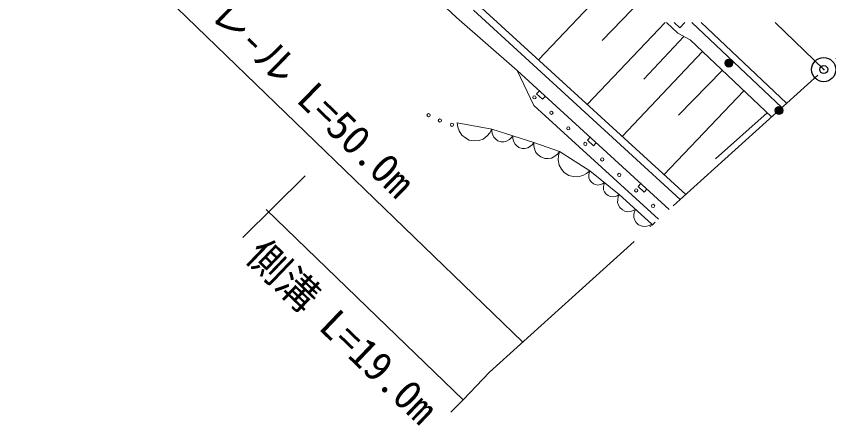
# Model space of a CAD drawing. Units: millimetres, scale not verified. Extents: x 40000 to 680000, y 20000 to 380000.
# Drawn here: x 168510 to 218540, y 253370 to 278566 of the extents above; entities that cross this region are included whole.
import ezdxf
from ezdxf.enums import TextEntityAlignment as Align

# ---------------------------------------------------------------- set-up
doc = ezdxf.new("R2010")
doc.units = ezdxf.units.MM
doc.header["$LTSCALE"] = 1000
doc.header["$PDMODE"] = 32
doc.header["$PDSIZE"] = 500
doc.linetypes.add('CHAIN', pattern=[18.5, 12, -1.5, 3.5, -1.5])
doc.linetypes.add('LONG_DASHED_DOTTED', pattern=[15.25, 12, -1.5, 0.25, -1.5])
for name, color, linetype, lineweight in [('M-BMK', 2, 'CHAIN', 13), ('M-BMK-LINE', 2, 'LONG_DASHED_DOTTED', 25), ('M-BMK-SRVR', 3, 'Continuous', 25), ('M-GBD', 7, 'Continuous', 13), ('M-STR-HTXT', 7, 'Continuous', 13)]:
    doc.layers.add(name, color=color, linetype=linetype, lineweight=lineweight)
doc.layers.add('M-OTRS', color=6, linetype='Continuous')
doc.styles.add('ＭＳ ゴシック', font='')
doc.styles.get('ＭＳ ゴシック').set_extended_font_data('MS Gothic')

msp = doc.modelspace()

# ---------------------------------------------------------------- linework, layer by layer
at = {"layer": 'M-BMK'}
msp.add_line((218233, 275285), (215236, 278179), dxfattribs=at)
at = {"layer": 'M-BMK-LINE'}
msp.add_line((197657, 256661), (244758, 299294), dxfattribs=at)
at = {"layer": 'M-BMK-SRVR'}
msp.add_circle((218233, 275285), 746, dxfattribs=at)
at = {"layer": 'M-GBD'}
for p, q in [((195620, 278499), (188295, 285453)), ((205564, 281030), (200659, 275886)), ((196963, 279266), (209731, 267589)), ((207035, 279627), (204598, 277070)), ((196660, 278934), (209396, 267286)), ((199346, 275238), (195620, 278499)), ((208465, 278179), (203661, 273141)), ((209243, 277522), (208554, 278179)), ((209024, 278179), (209366, 277854)), ((209366, 277854), (209675, 278179)), ((215647, 272944), (210120, 278179)), ((210682, 278179), (215948, 273216)), ((209627, 277322), (207162, 274686)), ((210011, 277122), (209243, 277522)), ((215020, 272376), (210011, 277122)), ((210767, 276405), (205811, 271174)), ((208716, 266670), (199346, 275238)), ((200385, 273083), (199346, 275238)), ((211997, 275240), (209294, 272480)), ((213320, 273987), (208395, 268811)), ((200385, 273083), (208059, 266076)), ((214757, 272625), (211566, 269784)), ((195662, 272009), (195698, 271749)), ((195662, 272009), (197796, 271626)), ((195698, 271749), (195789, 271518)), ((195789, 271518), (195955, 271246)), ((195955, 271246), (196167, 271076)), ((197257, 271012), (197507, 271210)), ((197507, 271210), (197667, 271396)), ((197667, 271396), (197796, 271626)), ((197796, 271626), (197798, 271461)), ((197796, 271626), (200388, 270804)), ((197798, 271461), (197835, 271310)), ((197835, 271310), (197916, 271128)), ((198993, 271082), (199092, 271215)), ((199092, 271215), (199093, 271050)), ((196167, 271076), (196403, 270951)), ((196403, 270951), (196734, 270891)), ((196734, 270891), (196999, 270926)), ((196999, 270926), (197257, 271012)), ((197916, 271128), (198034, 271005)), ((198034, 271005), (198171, 270908)), ((198171, 270908), (198372, 270844)), ((198372, 270844), (198540, 270844)), ((198540, 270844), (198707, 270877)), ((198707, 270877), (198878, 270980)), ((198878, 270980), (198993, 271082)), ((199093, 271050), (199131, 270899)), ((199131, 270899), (199212, 270717)), ((199212, 270717), (199330, 270594)), ((200174, 270569), (200289, 270672)), ((200289, 270672), (200388, 270804)), ((200388, 270804), (200382, 270603)), ((200388, 270804), (201956, 270239)), ((199330, 270594), (199467, 270497)), ((199467, 270497), (199668, 270433)), ((199668, 270433), (199835, 270434)), ((199835, 270434), (200003, 270466)), ((200003, 270466), (200174, 270569)), ((200382, 270603), (200421, 270416)), ((200421, 270416), (200511, 270188)), ((200511, 270188), (200650, 270032)), ((201829, 270081), (201956, 270239)), ((201956, 270239), (201891, 269979)), ((201956, 270239), (203829, 269057)), ((200650, 270032), (200813, 269906)), ((200813, 269906), (201056, 269819)), ((201056, 269819), (201262, 269811)), ((201262, 269811), (201468, 269843)), ((201468, 269843), (201683, 269961)), ((201683, 269961), (201829, 270081)), ((201891, 269979), (201888, 269726)), ((201888, 269726), (201940, 269404)), ((212322, 269977), (212345, 269955)), ((201940, 269404), (202075, 269162)), ((202075, 269162), (202251, 268953)), ((202251, 268953), (202541, 268770)), ((202541, 268770), (202806, 268701)), ((202806, 268701), (203083, 268683)), ((203083, 268683), (203395, 268774)), ((203395, 268774), (203618, 268889)), ((203618, 268889), (203829, 269057)), ((203779, 268925), (203763, 268793)), ((203763, 268793), (203771, 268622)), ((203829, 269057), (203779, 268925)), ((203829, 269057), (205641, 267600)), ((211253, 268986), (211233, 268949)), ((203771, 268622), (203827, 268488)), ((203827, 268488), (203906, 268368)), ((203906, 268368), (204047, 268256)), ((204047, 268256), (204180, 268204)), ((204180, 268204), (204324, 268178)), ((204324, 268178), (204492, 268207)), ((204492, 268207), (204615, 268253)), ((204615, 268253), (204735, 268329)), ((204685, 268197), (204669, 268065)), ((204735, 268329), (204685, 268197)), ((204669, 268065), (204677, 267894)), ((204677, 267894), (204733, 267760)), ((204733, 267760), (204812, 267640)), ((204812, 267640), (204953, 267528)), ((204953, 267528), (205086, 267476)), ((205086, 267476), (205230, 267450)), ((205230, 267450), (205398, 267479)), ((205398, 267479), (205521, 267525)), ((205521, 267525), (205641, 267600)), ((205544, 267299), (205540, 267100)), ((205573, 267451), (205544, 267299)), ((205641, 267600), (205573, 267451)), ((205641, 267600), (207637, 265767)), ((205540, 267100), (205595, 266939)), ((205595, 266939), (205678, 266794)), ((205678, 266794), (205832, 266652)), ((206494, 266606), (206639, 266684)), ((206639, 266684), (206571, 266535)), ((205832, 266652), (205984, 266582)), ((205984, 266582), (206149, 266541)), ((206149, 266541), (206347, 266561)), ((206347, 266561), (206494, 266606)), ((206542, 266382), (206538, 266183)), ((206538, 266183), (206593, 266022)), ((206571, 266535), (206542, 266382)), ((206593, 266022), (206676, 265877)), ((206676, 265877), (206830, 265735)), ((206830, 265735), (206982, 265665)), ((206982, 265665), (207147, 265624)), ((207345, 265644), (207492, 265689)), ((207492, 265689), (207637, 265767)), ((207637, 265767), (207564, 265636)), ((207637, 265767), (207674, 265727)), ((207664, 265736), (207673, 265726)), ((207147, 265624), (207345, 265644)), ((207552, 265635), (207545, 265611)), ((207564, 265636), (207562, 265626))]:
    msp.add_line(p, q, dxfattribs=at)
for points in [[(200722, 273979), (200554, 273794), (200923, 273457), (201091, 273641)], [(203845, 271122), (203676, 270937), (204045, 270600), (204214, 270784)], [(206967, 268265), (206799, 268081), (207167, 267743), (207336, 267928)]]:
    msp.add_lwpolyline(points, dxfattribs=at)
for centre, radius in [((212392, 275684), 249), ((212392, 275684), 220), ((212392, 275684), 191), ((212392, 275684), 161), ((212392, 275684), 132), ((212392, 275684), 97.5), ((212392, 275684), 67.5), ((212392, 275684), 38.8), ((212392, 275684), 7.5), ((218233, 275285), 22.5), ((200420, 273577), 99.5), ((201464, 272622), 99.5), ((215476, 272763), 249), ((215476, 272763), 220), ((215476, 272763), 191), ((215476, 272763), 161), ((215476, 272763), 132), ((215476, 272763), 97.5), ((215476, 272763), 67.5), ((215476, 272763), 38.8), ((215476, 272763), 7.5), ((193898, 272481), 99.5), ((194597, 272151), 99.5), ((195340, 271887), 99.5), ((202507, 271668), 99.5), ((203551, 270713), 99.5), ((204594, 269759), 99.5), ((205637, 268804), 99.5), ((206681, 267849), 99.5), ((207724, 266895), 99.5)]:
    msp.add_circle(centre, radius, dxfattribs=at)
at = {"layer": 'M-OTRS'}
msp.add_point((218233, 275285), dxfattribs=at)
at = {"layer": 'M-STR-HTXT'}
for p, q in [((199713, 258521), (165242, 291797)), ((186295, 268743), (182464, 264951)), ((191334, 259500), (183904, 266673)), ((196026, 254971), (191334, 259500)), ((197657, 256661), (196026, 254971)), ((196026, 254971), (195268, 254204))]:
    msp.add_line(p, q, dxfattribs=at)

# ---------------------------------------------------------------- texts
at = {"layer": 'M-STR-HTXT', "style": 'ＭＳ ゴシック'}
for s, rotation, p in [('カ-ドレ-ル L=50.0m', 315.6, (175477, 282583)), ('側溝 L=19.0m', 316.2, (182157, 263292))]:
    msp.add_text(s, height=1833, rotation=rotation, dxfattribs=at).set_placement(p, align=Align.BOTTOM_LEFT)

doc.saveas('drawing.dxf')
